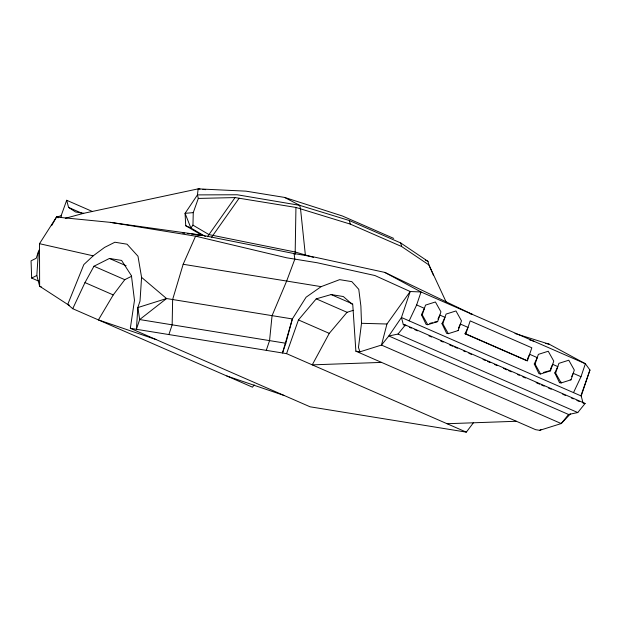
<?xml version="1.0" encoding="UTF-8"?>
<svg xmlns="http://www.w3.org/2000/svg" width="621" height="621" viewBox="0 0 621 621"><rect width="100%" height="100%" fill="white"/><g stroke="black" fill="none" stroke-linecap="round" stroke-linejoin="round"><path stroke-width="0.93" d="M393.698 238.394L342.342 215.968L284.527 197.408L245.97 191.159L198.146 188.862L197.455 194.893L185.081 213.329L185.718 225.718L190.857 227.961L192.96 225.159L193.255 212.623L198.309 198.433L235.072 197.571L295.945 207.445L295.146 254.354M254.168 384.88L252.483 387.186L72.727 308.699L67.728 304.461L39.635 286.211L36.825 275.483L38.386 251.777M69.505 305.237L67.728 304.461L83.827 264.577L93.189 255.829L104.584 247.406L114.885 242.229L127.057 244.2L137.986 256.24L141.58 277.37L140.02 301.084L137.831 307.574L136.41 329.293L139.686 319.559L137.831 307.574L166.552 298.538L292.359 318.938L306.099 297.195L321.15 286.646L339.64 279.652L351.82 281.631L358.767 289.324L360.886 306.083L361.507 323.3L358.457 347.481L359.932 351.843L381.473 345.066L388.808 335.984L401.453 317.494L410.194 291.521L421.015 291.971L585.37 363.735L589.95 370.015L581.209 395.988L583.08 403.138L585.114 403.464L577.778 412.546L568.564 414.479L388.808 335.984L398.014 334.059L577.778 412.546M473.318 422.901L466.324 432.138L310.081 406.802L130.325 328.307L134.478 300.331L131.435 275.724L121.6 260.432L109.42 258.46L93.973 266.223L84.984 282.594L72.727 308.699M41.405 286.987L39.635 286.211L39.496 243.696L56.495 217.047L110.344 222.357L195.568 236.174L286.723 257.808L317.16 262.745L374.913 275.53L410.194 291.521L386.953 324.007L381.473 345.066L561.229 423.561L570.42 413.889M285.792 343.25L292.359 318.938L282.508 352.984L285.792 343.25L139.686 319.559L166.552 298.538L141.58 277.37M469.623 313.52L472.379 314.397L384.803 272.402L312.852 256.752L294.043 253.554L201.794 235.173L195.568 236.174L183.164 264.274L172.638 299.524L172.157 324.822L168.881 334.564M38.929 250.147L36.204 258.266L31.05 260.851L31.671 278.076L38.758 281.166M266.277 350.353L269.553 340.618L272.068 315.647L286.654 281.057L294.843 259.12L294.043 253.554M409.154 320.855L416.644 304.958L421.015 291.971L384.803 272.402M427.768 324.705L422.249 314.847L425.525 305.105L435.414 301.977L440.933 311.835L437.658 321.577L427.768 324.705L426.146 324.441L421.434 314.715L424.43 308.358L416.644 304.958M448.308 333.671L442.789 323.82L446.072 314.079L455.961 310.95L461.473 320.809L458.197 330.543L448.308 333.671L446.685 333.415L441.981 323.688L444.978 317.323L439.839 315.08L437.968 319.054M465.013 333.741L465.82 333.873L470.19 320.886L531.824 347.799L527.454 360.785L526.639 360.654L465.013 333.741L468.009 327.383L460.386 324.053L458.508 328.028M540.596 373.974L535.077 364.116L538.353 354.374L548.242 351.245L553.761 361.104L550.485 370.838L540.596 373.974L538.974 373.71L534.262 363.984L537.258 357.618L529.635 354.288L527.392 359.062M561.136 382.94L555.616 373.081L558.9 363.347L568.789 360.219L574.309 370.069L571.025 379.811L561.136 382.94L559.513 382.676L554.809 372.949L557.805 366.592L552.667 364.348L550.423 369.122M573.509 392.619L581 376.722L585.37 363.735L549.158 344.166L515.011 333.516M581.093 395.259L589.95 370.015M130.325 328.307L286.568 353.644L298.445 319.924L316.244 298.841L331.148 294.564L343.32 296.535L352.767 304.764L355.872 351.191L535.628 429.678L539.688 430.337L561.229 423.561L568.564 414.479M61.378 217.536L61.122 215.782L66.695 200.273L92.459 211.52M571.716 376.497L573.214 373.322L581 376.722M353.341 310.321L347.054 312.301L329.262 333.376L312.247 364.861L381.55 362.4M51.628 225.671L56.495 217.047L61.122 215.782M131.652 276.229L124.782 279.683L113.232 294.928L98.405 319.908L156.003 339.524M235.072 197.571L207.461 236.717M239.124 198.231L211.52 237.369M398.014 334.059L405.35 324.977L585.114 403.464M539.688 430.337L541.155 429.491M31.671 278.076L36.825 275.483M429.709 323.44L432.387 322.695M434.164 322.19L437.658 321.577M543.429 372.46L548.778 370.962M559.513 382.676L561.299 382.179M65.306 218.289L83.711 213.306L198.146 188.862L200.024 189.063M193.255 212.623L185.081 213.329L190.857 227.961L205.326 236.469M447.066 423.724L516.369 421.271M361.507 323.3L386.953 324.007M202.85 189.366L205.667 189.669M182.597 232.999L184.515 233.217M187.395 233.543L189.32 233.76M191.237 233.977L201.794 235.173L185.718 225.718M110.344 222.357L201.794 235.173M83.711 213.306L75.591 211.986L68.566 207.422L66.695 200.273M183.164 264.274L321.15 286.646M421.434 314.715L422.249 314.847M441.981 323.688L442.789 323.82M457.39 330.411L458.197 330.543M581.209 395.988L401.453 317.494L403.324 324.643L405.35 324.977M534.262 363.984L535.077 364.116M549.67 370.714L550.485 370.838M554.809 372.949L555.616 373.081M570.218 379.679L571.025 379.811M355.872 351.191L359.932 351.843M545.385 343.39L549.158 344.166M39.496 243.696L93.189 255.829M313.551 257.412L295.2 252.01L209.036 234.614L192.96 225.159M446.344 302.435L428.94 264.957L428.001 261.379L400.724 242.958L349.359 220.533L299.601 205.318L237.175 194.761L197.455 194.893L198.309 198.433M433.543 275.491L428.94 264.957L401.655 246.537L350.298 224.111L295.945 207.445M529.41 339.796L534.006 341.309M226.805 375.977L284.402 395.585M465.82 333.873L527.454 360.785M403.324 324.643L405.979 325.808M409.526 327.352L411.296 328.129M414.836 329.673L417.491 330.83M429.002 335.86L431.657 337.017M440.514 340.882L443.169 342.047M449.371 344.756L452.911 346.301M454.681 347.069L457.343 348.234M463.538 350.935L465.308 351.711M468.855 353.256L471.51 354.42M483.022 359.443L485.676 360.607M487.446 361.375L490.101 362.54M494.533 364.473L497.188 365.629M503.39 368.338L506.93 369.883M508.7 370.659L511.355 371.816M517.557 374.525L519.327 375.301M522.866 376.846L525.521 378.003M536.148 382.645L539.696 384.189M541.465 384.966L544.12 386.122M548.545 388.055L551.207 389.22M562.719 394.242L565.374 395.406M571.568 398.108L573.338 398.884M576.886 400.429L579.54 401.593M331.148 294.564L352.767 304.003M316.244 298.841L347.054 312.301M68.566 207.422L81.894 213.244M298.445 319.924L329.262 333.376M56.495 217.047L58.203 217.792M109.42 258.46L126.148 265.765M93.973 266.223L124.782 279.683M286.568 353.644L466.324 432.138M84.984 282.594L113.232 294.928M425.401 260.106L428.001 261.379M284.527 197.408L299.601 205.318L300.541 208.889L305.33 254.757M400.724 242.958L401.655 246.537M349.359 220.533L350.298 224.111"/></g></svg>
